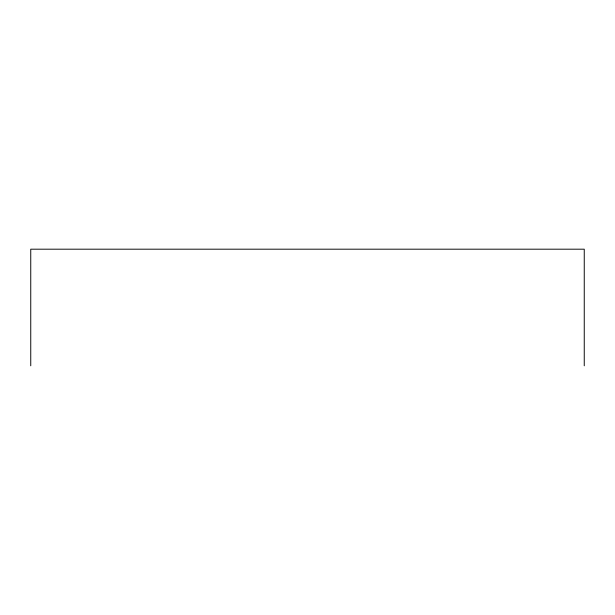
<?xml version="1.0" encoding="UTF-8"?>
<svg xmlns="http://www.w3.org/2000/svg" width="615" height="615" viewBox="0 0 615 615"><rect width="100%" height="100%" fill="white"/><g stroke="black" fill="none" stroke-linecap="round" stroke-linejoin="round"><path stroke-width="0.92" d="M584.25 365.81L584.25 249.19L30.75 249.19L30.75 365.81"/></g></svg>
